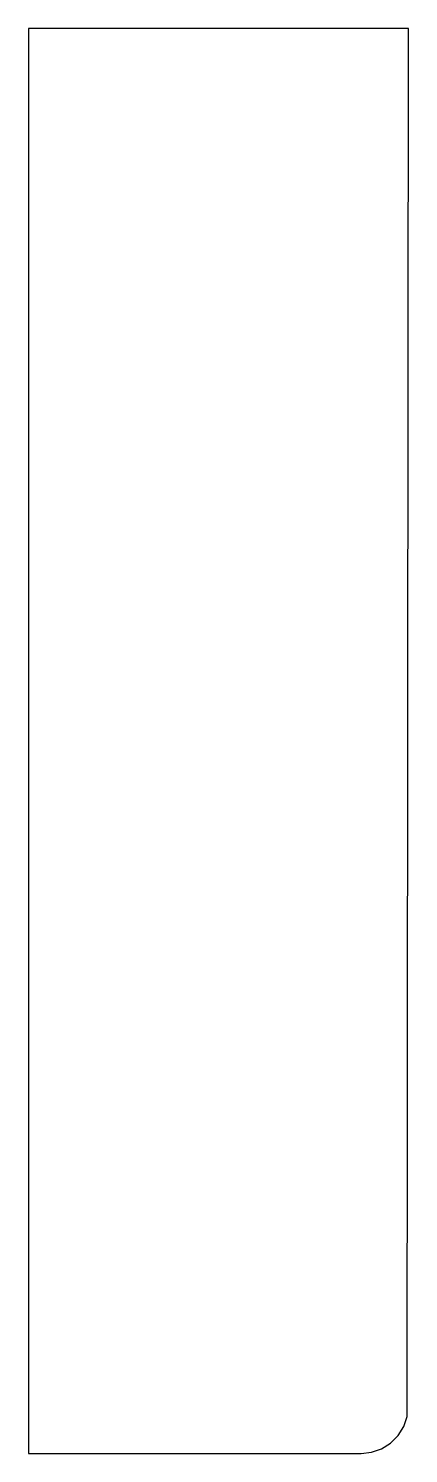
# Model space of a CAD drawing. Header units: metres. Extents: x 0 to 8, y 30 to 60.
import ezdxf

# ---------------------------------------------------------------- set-up
doc = ezdxf.new("R2010")
doc.units = ezdxf.units.M

msp = doc.modelspace()

# ---------------------------------------------------------------- linework, layer by layer
for p, q in [((8, 60), (0, 60)), ((0, 60), (0, 30)), ((7.975, 30.777), (8, 60)), ((7.901, 30.566), (7.975, 30.777)), ((7.623, 30.218), (7.782, 30.377)), ((7.782, 30.377), (7.901, 30.566)), ((0, 30), (7, 30)), ((7, 30), (7.223, 30.025)), ((7.223, 30.025), (7.434, 30.099)), ((7.434, 30.099), (7.623, 30.218))]:
    msp.add_line(p, q)

doc.saveas('drawing.dxf')
